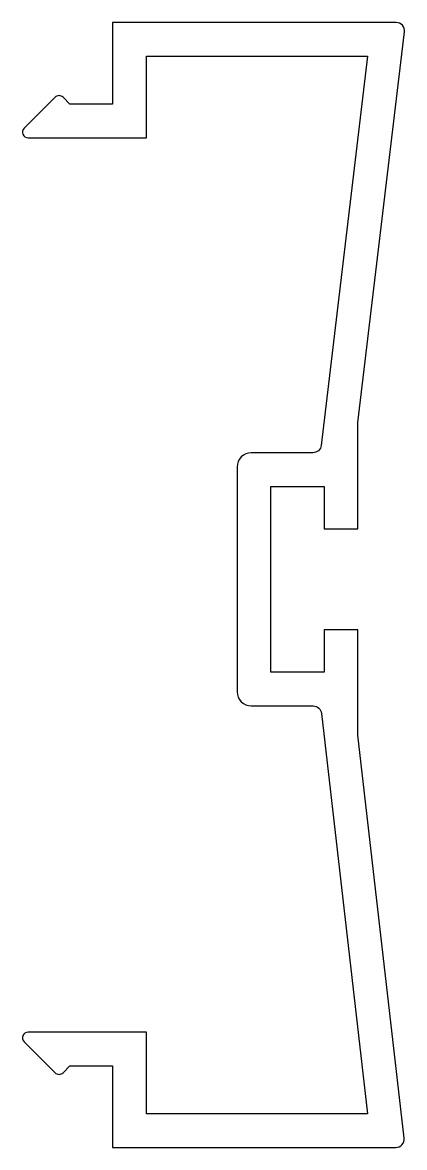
# Model space of a CAD drawing. Extents: x 178.4 to 192, y 198.6 to 238.6.
import ezdxf

# ---------------------------------------------------------------- set-up
doc = ezdxf.new("R2010")
doc.units = 0
doc.layers.add('ANA', color=220, linetype='CONTINUOUS')

msp = doc.modelspace()

# ---------------------------------------------------------------- linework, layer by layer
at = {"layer": 'ANA', "color": 7}
msp.add_lwpolyline([(188.762, 214.341, -0.381209), (189.06, 214.075), (190.69, 199.841), (182.831, 199.841), (182.831, 202.741), (178.624, 202.741, 0.668179), (178.483, 202.399), (179.583, 201.299, 0.414214), (179.866, 201.299), (180.107, 201.541), (181.631, 201.541), (181.631, 198.641), (191.699, 198.641, 0.448006), (191.997, 198.975), (190.357, 213.301), (190.357, 217.041), (189.157, 217.041), (189.157, 215.541), (187.257, 215.541), (187.257, 222.141), (189.157, 222.141), (189.157, 220.641), (190.357, 220.641), (190.357, 224.415), (192.01, 238.305, 0.449358), (191.712, 238.641), (181.631, 238.641), (181.631, 235.741), (180.107, 235.741), (179.866, 235.982, 0.414214), (179.583, 235.982), (178.483, 234.882, 0.668179), (178.624, 234.541), (182.831, 234.541), (182.831, 237.441), (190.699, 237.441), (189.052, 223.605, -0.379921), (188.754, 223.341), (186.557, 223.341, 0.414214), (186.057, 222.841), (186.057, 214.841, 0.414214), (186.557, 214.341)], format="xyb", close=True, dxfattribs=at)

doc.saveas('drawing.dxf')
